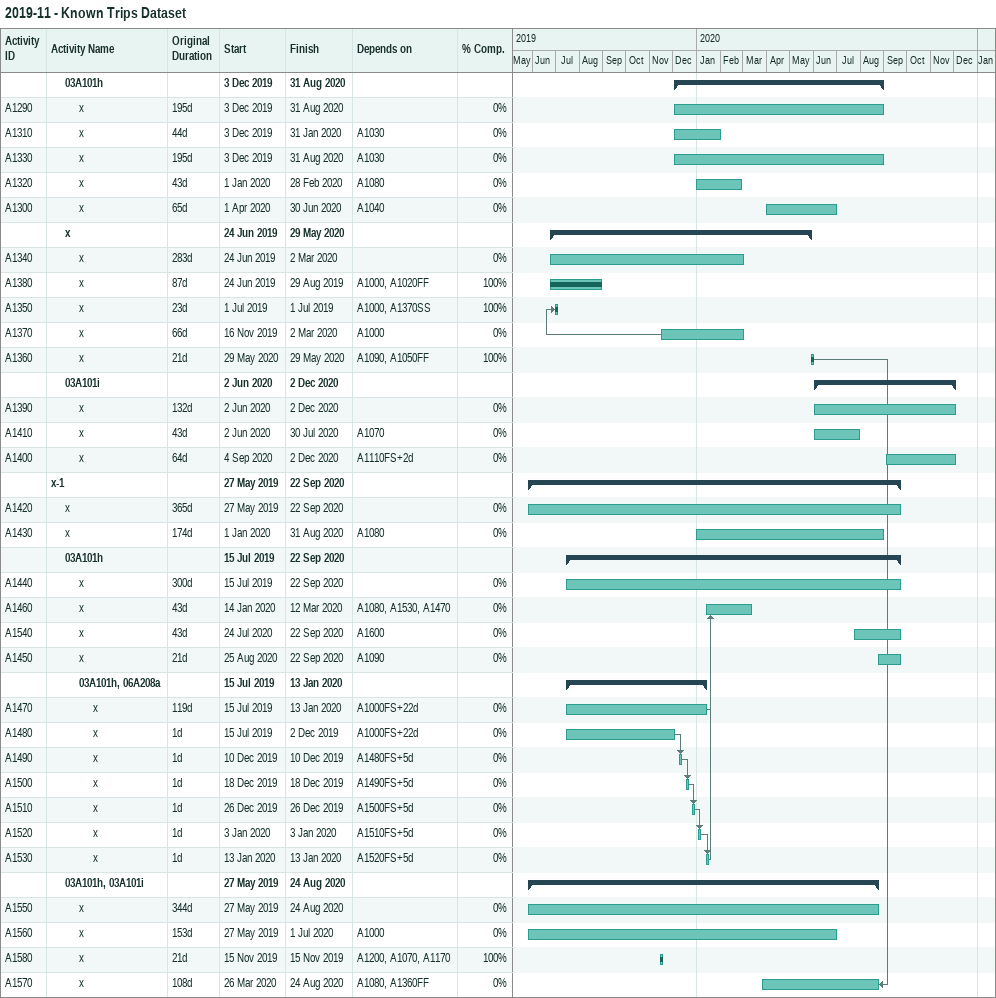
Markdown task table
2019-11 - Known Trips Dataset

| ID | Level | Task | Original duration | Start | Finish | Predecessors | % complete |
|---|---|---|---|---|---|---|---|
|  | 2 | **03A101h** |  | 2019-12-03 | 2020-08-31 |  |  |
| A1290 | 3 | x | 195d | 2019-12-03 | 2020-08-31 |  | 0 |
| A1310 | 3 | x | 44d | 2019-12-03 | 2020-01-31 | A1030 | 0 |
| A1330 | 3 | x | 195d | 2019-12-03 | 2020-08-31 | A1030 | 0 |
| A1320 | 3 | x | 43d | 2020-01-01 | 2020-02-28 | A1080 | 0 |
| A1300 | 3 | x | 65d | 2020-04-01 | 2020-06-30 | A1040 | 0 |
|  | 2 | **x** |  | 2019-06-24 | 2020-05-29 |  |  |
| A1340 | 3 | x | 283d | 2019-06-24 | 2020-03-02 |  | 0 |
| A1380 | 3 | x | 87d | 2019-06-24 | 2019-08-29 | A1000, A1020FF | 100 |
| A1350 | 3 | x | 23d | 2019-07-01 | 2019-07-01 | A1000, A1370SS | 100 |
| A1370 | 3 | x | 66d | 2019-11-16 | 2020-03-02 | A1000 | 0 |
| A1360 | 3 | x | 21d | 2020-05-29 | 2020-05-29 | A1090, A1050FF | 100 |
|  | 2 | **03A101i** |  | 2020-06-02 | 2020-12-02 |  |  |
| A1390 | 3 | x | 132d | 2020-06-02 | 2020-12-02 |  | 0 |
| A1410 | 3 | x | 43d | 2020-06-02 | 2020-07-30 | A1070 | 0 |
| A1400 | 3 | x | 64d | 2020-09-04 | 2020-12-02 | A1110FS+2d | 0 |
|  | 1 | **x-1** |  | 2019-05-27 | 2020-09-22 |  |  |
| A1420 | 2 | x | 365d | 2019-05-27 | 2020-09-22 |  | 0 |
| A1430 | 2 | x | 174d | 2020-01-01 | 2020-08-31 | A1080 | 0 |
|  | 2 | **03A101h** |  | 2019-07-15 | 2020-09-22 |  |  |
| A1440 | 3 | x | 300d | 2019-07-15 | 2020-09-22 |  | 0 |
| A1460 | 3 | x | 43d | 2020-01-14 | 2020-03-12 | A1080, A1530, A1470 | 0 |
| A1540 | 3 | x | 43d | 2020-07-24 | 2020-09-22 | A1600 | 0 |
| A1450 | 3 | x | 21d | 2020-08-25 | 2020-09-22 | A1090 | 0 |
|  | 3 | **03A101h, 06A208a** |  | 2019-07-15 | 2020-01-13 |  |  |
| A1470 | 4 | x | 119d | 2019-07-15 | 2020-01-13 | A1000FS+22d | 0 |
| A1480 | 4 | x | 1d | 2019-07-15 | 2019-12-02 | A1000FS+22d | 0 |
| A1490 | 4 | x | 1d | 2019-12-10 | 2019-12-10 | A1480FS+5d | 0 |
| A1500 | 4 | x | 1d | 2019-12-18 | 2019-12-18 | A1490FS+5d | 0 |
| A1510 | 4 | x | 1d | 2019-12-26 | 2019-12-26 | A1500FS+5d | 0 |
| A1520 | 4 | x | 1d | 2020-01-03 | 2020-01-03 | A1510FS+5d | 0 |
| A1530 | 4 | x | 1d | 2020-01-13 | 2020-01-13 | A1520FS+5d | 0 |
|  | 2 | **03A101h, 03A101i** |  | 2019-05-27 | 2020-08-24 |  |  |
| A1550 | 3 | x | 344d | 2019-05-27 | 2020-08-24 |  | 0 |
| A1560 | 3 | x | 153d | 2019-05-27 | 2020-07-01 | A1000 | 0 |
| A1580 | 3 | x | 21d | 2019-11-15 | 2019-11-15 | A1200, A1070, A1170 | 100 |
| A1570 | 3 | x | 108d | 2020-03-26 | 2020-08-24 | A1080, A1360FF | 0 |
